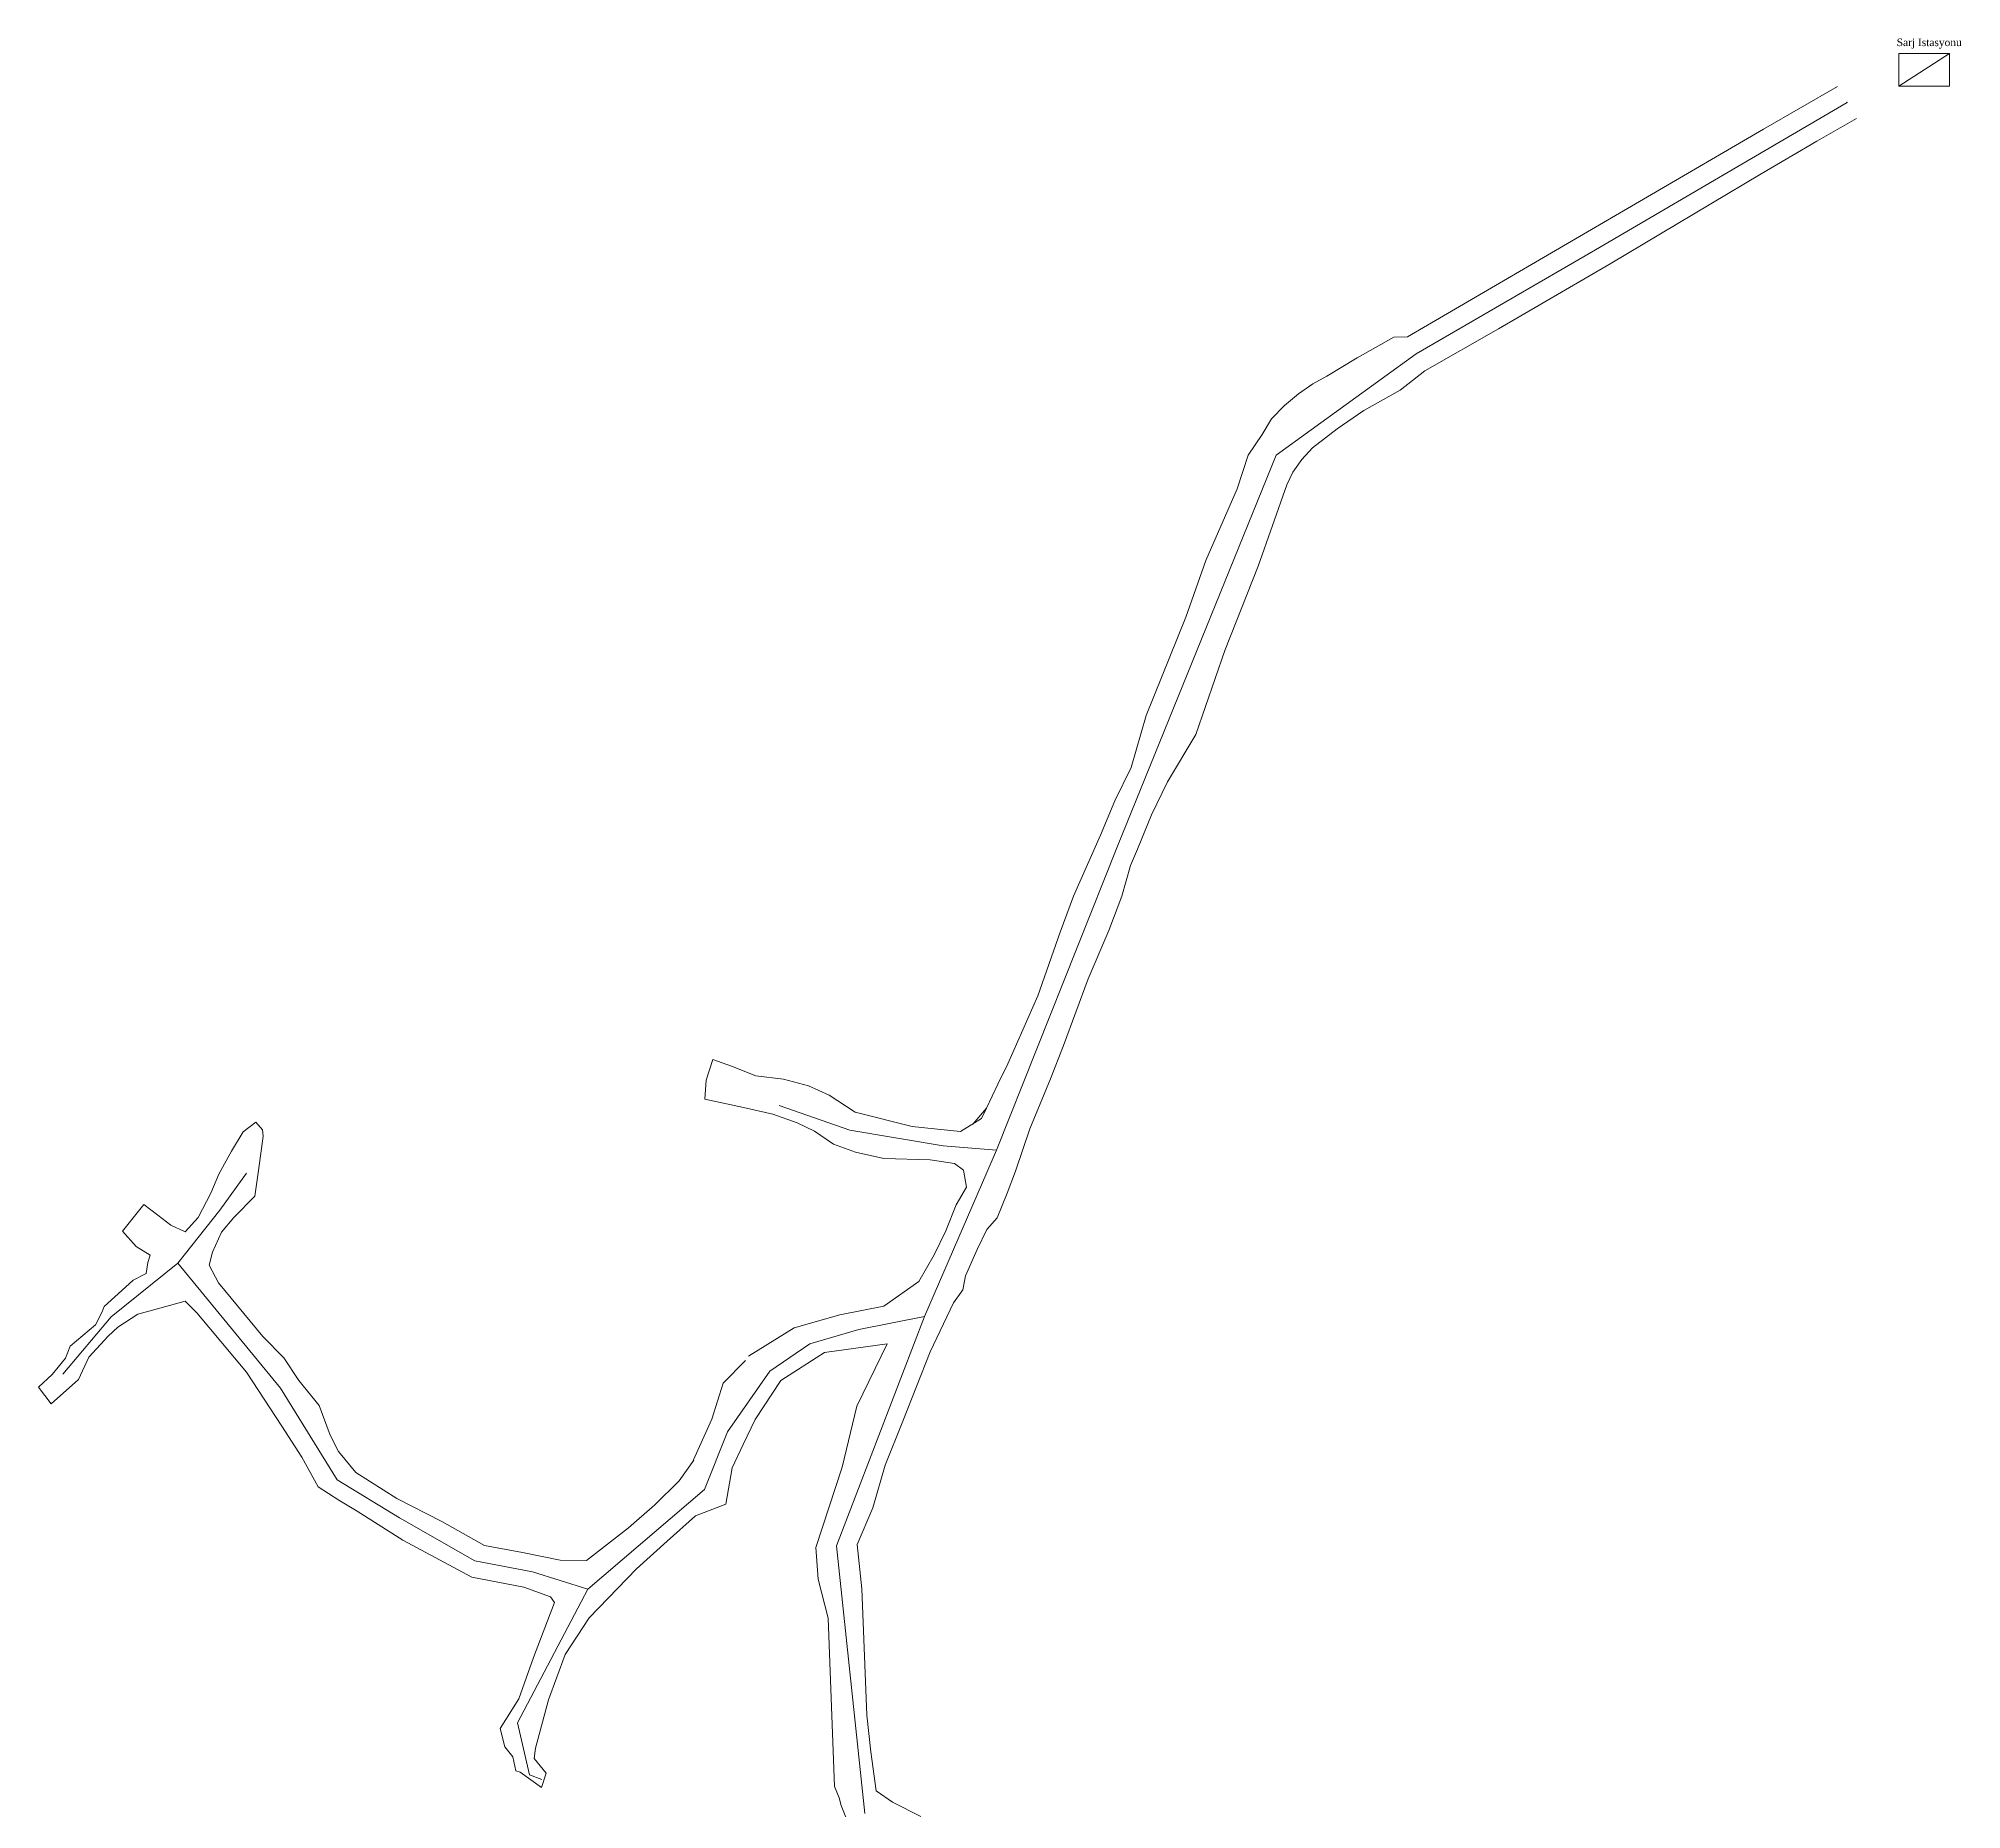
# Model space of a CAD drawing. Header units: millimetres. Extents: x 748204 to 748380, y 4188451 to 4188703.
# Drawn here: x 748204.4 to 748331.5, y 4188586.4 to 4188703.5 of the extents above; entities that cross this region are included whole.
import ezdxf

# ---------------------------------------------------------------- set-up
doc = ezdxf.new("R2010")
doc.units = ezdxf.units.MM
for name, color, linetype, lineweight in [('957_957', 4, 'Continuous', 0), ('GEOFENCE', 2, 'Continuous', 0), ('INIT_COORD', 1, 'Continuous', 0)]:
    doc.layers.add(name, color=color, linetype=linetype, lineweight=lineweight)
doc.styles.get("Standard").update_dxf_attribs({"font": 'TIMES.TTF'})

msp = doc.modelspace()

# ---------------------------------------------------------------- linework, layer by layer
at = {"layer": '957_957'}
for p, q in [((748327.3491097307, 4188702.479574438, 956.1390873820637), (748327.3491097307, 4188700.315901169, 956.1390873820637)), ((748330.7141160998, 4188702.479574438, 956.1390873820637), (748327.3491097307, 4188702.479574438, 956.1390873820637)), ((748330.7141160998, 4188700.315901169, 956.1390873820637), (748330.7141160998, 4188702.479574438, 956.1390873820637)), ((748327.3491097307, 4188700.315901169, 956.1390873820637), (748330.7141160998, 4188700.315901169, 956.1390873820637))]:
    msp.add_line(p, q, dxfattribs=at)
at = {"layer": '957_957', "lineweight": 0}
for p, q in [((748318.42, 4188697.483, 956.4140014648438), (748294.874, 4188683.74, 957.594970703125)), ((748321.936, 4188696.688, 956.2869873046875), (748324.566, 4188698.182, 956.2769775390625)), ((748318.249, 4188694.519, 956.4860229492188), (748321.936, 4188696.688, 956.2869873046875)), ((748308.276, 4188688.583, 956.9140014648438), (748318.249, 4188694.519, 956.4860229492188)), ((748300.9, 4188684.282, 957.2969970703125), (748308.276, 4188688.583, 956.9140014648438)), ((748293.972, 4188683.718, 957.656005859375), (748291.549, 4188682.357, 957.5150146484375)), ((748294.874, 4188683.74, 957.594970703125), (748293.972, 4188683.718, 957.656005859375)), ((748296.028, 4188681.497, 957.47998046875), (748300.9, 4188684.282, 957.2969970703125)), ((748291.549, 4188682.357, 957.5150146484375), (748289.548, 4188681.159, 957.4429931640625)), ((748289.548, 4188681.159, 957.4429931640625), (748288.614, 4188680.641, 957.5750122070312)), ((748294.382, 4188680.218, 957.5280151367188), (748296.028, 4188681.497, 957.47998046875)), ((748287.673, 4188679.99, 957.5809936523438), (748286.746, 4188679.215, 957.5850219726562)), ((748288.614, 4188680.641, 957.5750122070312), (748287.673, 4188679.99, 957.5809936523438)), ((748291.995, 4188678.87, 957.5280151367188), (748294.382, 4188680.218, 957.5280151367188)), ((748285.892, 4188678.33, 957.635986328125), (748285.259, 4188677.302, 957.6859741210938)), ((748286.746, 4188679.215, 957.5850219726562), (748285.892, 4188678.33, 957.635986328125)), ((748290.22, 4188677.669, 957.5339965820312), (748291.995, 4188678.87, 957.5280151367188)), ((748285.259, 4188677.302, 957.6859741210938), (748284.353, 4188675.937, 957.4739990234375)), ((748288.587, 4188676.414, 957.4849853515625), (748290.22, 4188677.669, 957.5339965820312)), ((748284.353, 4188675.937, 957.4739990234375), (748283.622, 4188673.702, 957.5130004882812)), ((748287.891, 4188675.649, 957.5120239257812), (748288.587, 4188676.414, 957.4849853515625)), ((748286.897, 4188673.968, 957.5499877929688), (748287.306, 4188674.801, 957.5040283203125)), ((748287.306, 4188674.801, 957.5040283203125), (748287.891, 4188675.649, 957.5120239257812)), ((748283.622, 4188673.702, 957.5130004882812), (748281.544, 4188668.97, 957.5859985351562)), ((748285.01, 4188668.578, 957.5859985351562), (748286.897, 4188673.968, 957.5499877929688)), ((748281.544, 4188668.97, 957.5859985351562), (748280.224, 4188665.217, 957.676025390625)), ((748282.799, 4188663.01, 957.676025390625), (748285.01, 4188668.578, 957.5859985351562)), ((748280.224, 4188665.217, 957.676025390625), (748277.606, 4188658.708, 957.7999877929688)), ((748280.874, 4188657.452, 957.7999877929688), (748282.799, 4188663.01, 957.676025390625)), ((748277.606, 4188658.708, 957.7999877929688), (748276.613, 4188655.269, 958.3400268554688)), ((748279.018, 4188654.323, 958.3889770507812), (748280.874, 4188657.452, 957.7999877929688)), ((748276.613, 4188655.269, 958.3400268554688), (748275.534, 4188653.065, 958.4110107421875)), ((748277.959, 4188652.144, 958.4559936523438), (748279.018, 4188654.323, 958.3889770507812)), ((748275.534, 4188653.065, 958.4110107421875), (748274.591, 4188650.811, 958.427001953125)), ((748277.033, 4188649.873, 958.4509887695312), (748277.959, 4188652.144, 958.4559936523438)), ((748274.591, 4188650.811, 958.427001953125), (748273.718, 4188648.872, 958.5499877929688)), ((748276.572, 4188648.795, 958.4669799804688), (748277.033, 4188649.873, 958.4509887695312)), ((748273.718, 4188648.872, 958.5499877929688), (748272.803, 4188646.767, 958.5159912109375)), ((748275.991, 4188646.765, 958.4550170898438), (748276.572, 4188648.795, 958.4669799804688)), ((748272.803, 4188646.767, 958.5159912109375), (748271.917, 4188644.39, 958.60498046875)), ((748275.126, 4188644.5, 958.5189819335938), (748275.991, 4188646.765, 958.4550170898438)), ((748271.917, 4188644.39, 958.60498046875), (748270.437, 4188640.189, 958.6500244140625)), ((748273.768, 4188641.307, 958.7169799804688), (748275.126, 4188644.5, 958.5189819335938)), ((748270.437, 4188640.189, 958.6500244140625), (748268.463, 4188635.697, 958.7990112304688)), ((748272.136, 4188636.898, 958.676025390625), (748273.768, 4188641.307, 958.7169799804688)), ((748271.279, 4188634.694, 958.6749877929688), (748272.136, 4188636.898, 958.676025390625)), ((748248.957, 4188635.965, 960.864013671875), (748248.507, 4188634.617, 960.6400146484375)), ((748250.187, 4188635.541, 960.6090087890625), (748248.957, 4188635.965, 960.864013671875)), ((748251.804, 4188634.888, 960.1680297851562), (748250.187, 4188635.541, 960.6090087890625)), ((748268.463, 4188635.697, 958.7990112304688), (748267.784, 4188634.344, 958.510009765625)), ((748248.507, 4188634.617, 960.6400146484375), (748248.432, 4188633.355, 960.3729858398438)), ((748253.629, 4188634.681, 959.85400390625), (748251.804, 4188634.888, 960.1680297851562)), ((748255.279, 4188634.231, 959.5800170898438), (748253.629, 4188634.681, 959.85400390625)), ((748256.634, 4188633.627, 959.4400024414062), (748255.279, 4188634.231, 959.5800170898438)), ((748267.784, 4188634.344, 958.510009765625), (748267.046, 4188632.746, 958.510009765625)), ((748269.914, 4188631.387, 958.510009765625), (748271.279, 4188634.694, 958.6749877929688)), ((748248.432, 4188633.355, 960.3729858398438), (748250.985, 4188632.806, 959.9080200195312)), ((748250.985, 4188632.806, 959.9080200195312), (748252.926, 4188632.361, 959.468994140625)), ((748258.368, 4188632.501, 959.2559814453125), (748256.634, 4188633.627, 959.4400024414062)), ((748262.132, 4188631.546, 959.0700073242188), (748258.368, 4188632.501, 959.2559814453125)), ((748267.046, 4188632.746, 958.510009765625), (748266.142, 4188631.71, 958.510009765625)), ((748267.046, 4188632.746, 958.510009765625), (748266.724, 4188632.078, 958.77197265625)), ((748217.89407, 4188631.190433, 958.239990234375), (748217.14, 4188629.907, 958.1480102539062)), ((748218.736, 4188631.837, 959.0130004882812), (748217.89407, 4188631.190433, 958.239990234375)), ((748219.192, 4188631.315, 958.4739990234375), (748218.736, 4188631.837, 959.0130004882812)), ((748219.224, 4188630.908, 958.3579711914062), (748219.192, 4188631.315, 958.4739990234375)), ((748252.926, 4188632.361, 959.468994140625), (748254.537, 4188631.793, 959.2329711914062)), ((748254.537, 4188631.793, 959.2329711914062), (748255.665, 4188631.239, 959.239013671875)), ((748255.665, 4188631.239, 959.239013671875), (748256.936, 4188630.385, 959.2150268554688)), ((748263.175, 4188631.43, 959.010009765625), (748262.132, 4188631.546, 959.0700073242188)), ((748265.316, 4188631.223, 958.677001953125), (748263.175, 4188631.43, 959.010009765625)), ((748266.724, 4188632.078, 958.77197265625), (748265.316, 4188631.223, 958.677001953125)), ((748268.971, 4188628.589, 958.510009765625), (748269.914, 4188631.387, 958.510009765625)), ((748217.14, 4188629.907, 958.1480102539062), (748216.919, 4188629.517, 959.1370239257812)), ((748218.929, 4188628.633, 958.1170043945312), (748219.224, 4188630.908, 958.3579711914062)), ((748256.936, 4188630.385, 959.2150268554688), (748258.389, 4188629.852, 959.1090087890625)), ((748216.919, 4188629.517, 959.1370239257812), (748216.297, 4188628.394, 958.7979736328125)), ((748218.672, 4188626.939, 958.3510131835938), (748218.929, 4188628.633, 958.1170043945312)), ((748258.389, 4188629.852, 959.1090087890625), (748260.252, 4188629.439, 959.10400390625)), ((748260.252, 4188629.439, 959.10400390625), (748263.321, 4188629.351, 958.9949951171875)), ((748263.321, 4188629.351, 958.9949951171875), (748264.928, 4188629.091, 958.947998046875)), ((748264.928, 4188629.091, 958.947998046875), (748265.534, 4188628.654, 958.7839965820312)), ((748265.534, 4188628.654, 958.7839965820312), (748265.712, 4188627.5395, 958.510009765625)), ((748216.297, 4188628.394, 958.7979736328125), (748215.768, 4188627.147, 958.219970703125)), ((748265.712, 4188627.5395, 958.510009765625), (748265.037, 4188626.36, 958.5809936523438)), ((748268.401, 4188627.146, 958.510009765625), (748268.971, 4188628.589, 958.510009765625)), ((748211.334, 4188626.389, 959.1920166015625), (748209.929, 4188624.622, 958.9730224609375)), ((748212.264, 4188625.679, 958.8489990234375), (748211.334, 4188626.389, 959.1920166015625)), ((748215.768, 4188627.147, 958.219970703125), (748214.938, 4188625.527, 957.9719848632812)), ((748217.292, 4188625.536, 958.2369995117188), (748218.672, 4188626.939, 958.3510131835938)), ((748265.037, 4188626.36, 958.5809936523438), (748264.347, 4188624.638, 958.5809936523438)), ((748267.761, 4188625.506, 958.5809936523438), (748268.401, 4188627.146, 958.510009765625)), ((748213.117, 4188625.02, 958.1110229492188), (748212.264, 4188625.679, 958.8489990234375)), ((748214.061, 4188624.589, 957.9390258789062), (748213.117, 4188625.02, 958.1110229492188)), ((748214.938, 4188625.527, 957.9719848632812), (748214.061, 4188624.589, 957.9390258789062)), ((748216.471, 4188624.569, 958.0689697265625), (748217.292, 4188625.536, 958.2369995117188)), ((748267.069, 4188624.733, 958.5809936523438), (748267.761, 4188625.506, 958.5809936523438)), ((748209.929, 4188624.622, 958.9730224609375), (748210.828, 4188623.619, 958.551025390625)), ((748210.828, 4188623.619, 958.551025390625), (748211.748, 4188623.047, 957.8880004882812)), ((748215.884, 4188623.231, 957.89599609375), (748216.471, 4188624.569, 958.0689697265625)), ((748264.347, 4188624.638, 958.5809936523438), (748263.581, 4188623.052, 958.5809936523438)), ((748266.437, 4188623.423, 958.5809936523438), (748267.069, 4188624.733, 958.5809936523438)), ((748211.613, 4188622.55, 957.9530029296875), (748211.495, 4188621.829, 957.906982421875)), ((748211.748, 4188623.047, 957.8880004882812), (748211.613, 4188622.55, 957.9530029296875)), ((748215.666, 4188622.385, 957.8079833984375), (748215.884, 4188623.231, 957.89599609375)), ((748216.266, 4188621.199, 957.7340087890625), (748215.666, 4188622.385, 957.8079833984375)), ((748263.581, 4188623.052, 958.5809936523438), (748262.571, 4188621.306, 958.5809936523438)), ((748265.661, 4188621.679, 958.5809936523438), (748266.437, 4188623.423, 958.5809936523438)), ((748210.643, 4188621.382, 958.0159912109375), (748210.121, 4188620.917, 958.1290283203125)), ((748211.495, 4188621.829, 957.906982421875), (748210.643, 4188621.382, 958.0159912109375)), ((748219.213, 4188617.651, 957.7940063476562), (748216.266, 4188621.199, 957.7340087890625)), ((748262.571, 4188621.306, 959.02099609375), (748260.259, 4188619.66, 959.1840209960938)), ((748265.473, 4188620.755, 958.5809936523438), (748265.661, 4188621.679, 958.5809936523438)), ((748210.121, 4188620.917, 958.1290283203125), (748208.721, 4188619.65, 958.2639770507812)), ((748212.401, 4188619.539, 957.9910278320312), (748214.062, 4188619.99, 957.7490234375)), ((748214.062, 4188619.99, 957.7490234375), (748214.836, 4188619.237, 957.802001953125)), ((748263.311, 4188616.646, 958.81201171875), (748264.858, 4188619.879, 958.5809936523438)), ((748264.858, 4188619.879, 958.5809936523438), (748265.473, 4188620.755, 958.5809936523438)), ((748208.581, 4188619.288, 958.3209838867188), (748208.15, 4188618.424, 958.614013671875)), ((748208.721, 4188619.65, 958.2639770507812), (748208.581, 4188619.288, 958.3209838867188)), ((748209.618, 4188618.284, 958.52001953125), (748210.94, 4188619.131, 958.1099853515625)), ((748210.94, 4188619.131, 958.1099853515625), (748212.401, 4188619.539, 957.9910278320312)), ((748214.836, 4188619.237, 957.802001953125), (748218.115, 4188615.293, 957.8049926757812)), ((748257.345, 4188619.089, 959.052978515625), (748254.326, 4188618.229, 959.072021484375)), ((748260.259, 4188619.66, 959.1840209960938), (748257.345, 4188619.089, 959.052978515625)), ((748208.15, 4188618.424, 958.614013671875), (748206.472, 4188617.029, 958.9639892578125)), ((748207.696, 4188616.296, 958.8309936523438), (748208.981, 4188617.688, 958.625)), ((748208.981, 4188617.688, 958.625), (748209.618, 4188618.284, 958.52001953125)), ((748220.586, 4188616.242, 957.7150268554688), (748219.213, 4188617.651, 957.7940063476562)), ((748254.326, 4188618.229, 959.072021484375), (748251.304, 4188616.355, 958.8939819335938)), ((748206.168, 4188616.24, 959.0709838867188), (748205.267, 4188615.14, 959.1309814453125)), ((748206.472, 4188617.029, 958.9639892578125), (748206.168, 4188616.24, 959.0709838867188)), ((748207.0237194, 4188614.819187, 958.8309936523438), (748207.696, 4188616.296, 958.8309936523438)), ((748221.593, 4188614.744, 957.5540161132812), (748220.586, 4188616.242, 957.7150268554688)), ((748251.1194897, 4188616.083023, 958.9199829101562), (748249.6275169, 4188614.586917, 958.7440185546875)), ((748253.459, 4188614.745, 958.802978515625), (748256.338, 4188616.608, 959.1179809570312)), ((748256.338, 4188616.608, 959.1179809570312), (748260.4769062, 4188617.183745, 959.1710205078125)), ((748260.4769062, 4188617.183745, 959.1599731445312), (748258.484, 4188613.059, 959.0360107421875)), ((748261.522, 4188612.06, 958.9520263671875), (748263.311, 4188616.646, 958.81201171875)), ((748205.267, 4188615.14, 959.1309814453125), (748204.3717641, 4188614.311623, 959.2739868164062)), ((748205.2113213, 4188613.204515, 959.344970703125), (748207.0237194, 4188614.819187, 958.8309936523438)), ((748218.115, 4188615.293, 957.8049926757812), (748220.46, 4188611.734, 957.5239868164062)), ((748222.924, 4188613.093, 957.6209716796875), (748221.593, 4188614.744, 957.5540161132812)), ((748251.755, 4188612.18, 959.6640014648438), (748253.459, 4188614.745, 958.802978515625)), ((748204.3717641, 4188614.311623, 959.2739868164062), (748205.2113213, 4188613.204515, 959.344970703125)), ((748249.6275169, 4188614.586917, 958.7440185546875), (748248.8981928, 4188612.205369, 958.6329956054688)), ((748223.662, 4188611.13, 957.4829711914062), (748222.924, 4188613.093, 957.6209716796875)), ((748248.8981928, 4188612.205369, 958.6329956054688), (748247.5636056, 4188609.272657, 958.2540283203125)), ((748250.948, 4188610.517, 958.47900390625), (748251.755, 4188612.18, 959.6640014648438)), ((748258.484, 4188613.059, 959.0360107421875), (748257.505, 4188609.027, 958.8790283203125)), ((748220.46, 4188611.734, 957.5239868164062), (748221.787, 4188609.679, 957.4429931640625)), ((748224.202, 4188610.058, 957.4329833984375), (748223.662, 4188611.13, 957.4829711914062)), ((748260.348, 4188609.165, 959.010009765625), (748261.522, 4188612.06, 958.9520263671875)), ((748221.787, 4188609.679, 957.4429931640625), (748222.871, 4188607.724, 957.2830200195312)), ((748225.361, 4188608.667, 957.2080078125), (748224.202, 4188610.058, 957.4329833984375)), ((748250.221, 4188608.986, 958.3510131835938), (748250.948, 4188610.517, 958.47900390625)), ((748228.057, 4188606.954, 957.0269775390625), (748225.361, 4188608.667, 957.2080078125)), ((748247.695, 4188609.476, 958.3049926757812), (748246.737, 4188608.124, 957.9210205078125)), ((748249.804, 4188606.58, 957.9210205078125), (748250.221, 4188608.986, 958.3510131835938)), ((748257.505, 4188609.027, 958.8790283203125), (748255.762, 4188603.714, 958.9520263671875)), ((748259.526, 4188606.335, 958.9149780273438), (748260.348, 4188609.165, 959.010009765625)), ((748222.871, 4188607.724, 957.2830200195312), (748224.226, 4188606.851, 957.1010131835938)), ((748246.737, 4188608.124, 957.9210205078125), (748245.13, 4188606.525, 957.7919921875)), ((748224.226, 4188606.851, 957.1010131835938), (748225.44, 4188606.111, 957.0819702148438)), ((748225.44, 4188606.111, 957.0819702148438), (748228.449, 4188604.207, 957.0050048828125)), ((748231.04, 4188605.429, 957.06298828125), (748228.057, 4188606.954, 957.0269775390625)), ((748245.13, 4188606.525, 957.7919921875), (748243.375, 4188605.018, 957.5050048828125)), ((748245.94, 4188604.128, 957.5050048828125), (748247.799, 4188605.812, 957.7919921875)), ((748247.799, 4188605.812, 957.7919921875), (748249.804, 4188606.58, 957.9210205078125)), ((748258.496, 4188603.915, 958.9749755859375), (748259.526, 4188606.335, 958.9149780273438)), ((748233.867, 4188603.846, 957.1840209960938), (748231.04, 4188605.429, 957.06298828125)), ((748243.375, 4188605.018, 957.5050048828125), (748240.607, 4188602.848, 957.177978515625)), ((748228.449, 4188604.207, 957.0050048828125), (748233.014, 4188601.753, 957.18701171875)), ((748236.38, 4188603.39, 957.177978515625), (748233.867, 4188603.846, 957.1840209960938)), ((748238.867, 4188602.868, 957.177978515625), (748236.38, 4188603.39, 957.177978515625)), ((748243.918, 4188602.296, 957.5050048828125), (748245.94, 4188604.128, 957.5050048828125)), ((748255.762, 4188603.714, 958.9520263671875), (748255.91, 4188601.615, 958.8350219726562)), ((748258.8061949, 4188600.985503, 958.8670043945312), (748258.496, 4188603.915, 958.9749755859375)), ((748240.607, 4188602.848, 957.177978515625), (748238.867, 4188602.868, 957.177978515625)), ((748240.779, 4188599.058, 957.5050048828125), (748243.918, 4188602.296, 957.5050048828125)), ((748233.014, 4188601.753, 957.18701171875), (748236.449, 4188601.086, 957.177978515625)), ((748236.449, 4188601.086, 957.177978515625), (748238.229, 4188600.452, 957.177978515625)), ((748255.91, 4188601.615, 958.8350219726562), (748256.57, 4188599.039, 958.7969970703125)), ((748259.138, 4188592.622, 958.7080078125), (748258.8061949, 4188600.985503, 958.8670043945312)), ((748238.490877, 4188600.067631, 957.5050048828125), (748237.1, 4188596.433, 957.3270263671875)), ((748238.229, 4188600.452, 957.177978515625), (748238.490877, 4188600.067631, 957.5050048828125)), ((748239.202, 4188596.635, 957.3619995117188), (748240.779, 4188599.058, 957.5050048828125)), ((748256.57, 4188599.039, 958.7969970703125), (748257.003, 4188587.906, 958.5659790039062)), ((748237.1, 4188596.433, 957.3270263671875), (748236.131, 4188593.709, 956.9840087890625)), ((748238.085, 4188593.646, 957.1619873046875), (748239.202, 4188596.635, 957.3619995117188)), ((748236.131, 4188593.709, 956.9840087890625), (748234.902, 4188591.751, 957.7139892578125)), ((748237.229, 4188590.444, 958.552001953125), (748238.085, 4188593.646, 957.1619873046875)), ((748259.409, 4188590.204, 958.656982421875), (748259.138, 4188592.622, 958.7080078125)), ((748234.902, 4188591.751, 957.7139892578125), (748235.203, 4188590.529, 958.1799926757812)), ((748235.203, 4188590.529, 958.1799926757812), (748235.724, 4188589.866, 958.708984375)), ((748235.724, 4188589.866, 958.708984375), (748235.932, 4188588.951, 959.2559814453125)), ((748237.151, 4188589.761, 959.1710205078125), (748237.229, 4188590.444, 958.552001953125)), ((748237.9274677, 4188588.783518, 960.1929931640625), (748237.151, 4188589.761, 959.1710205078125)), ((748259.755, 4188587.626, 958.406005859375), (748259.409, 4188590.204, 958.656982421875)), ((748235.932, 4188588.951, 959.2559814453125), (748236.207, 4188588.855, 959.4329833984375)), ((748236.207, 4188588.855, 959.4329833984375), (748237.622, 4188587.851, 960.801025390625)), ((748237.622, 4188587.851, 960.801025390625), (748237.9274677, 4188588.783518, 960.1929931640625)), ((748257.003, 4188587.906, 958.5999755859375), (748257.303, 4188587.157, 958.5479736328125)), ((748257.303, 4188587.157, 958.5479736328125), (748257.447, 4188586.66, 958.60498046875)), ((748260.835, 4188586.866, 958.3519897460938), (748259.755, 4188587.626, 958.406005859375)), ((748262.708, 4188585.932, 958.0709838867188), (748260.835, 4188586.866, 958.3519897460938)), ((748257.447, 4188586.66, 958.60498046875), (748258.244, 4188584.611, 958.22998046875))]:
    msp.add_line(p, q, dxfattribs=at)
at = {"layer": '957_957', "lineweight": 0, "extrusion": (0.5005610700712373, -0.8657012274041995, 0), "elevation": -3251581.483188764}
msp.add_lwpolyline([(2744524.710647607, 956.234008789063), (2744519.06897835, 956.4140014648442)], dxfattribs=at)
at = {"layer": 'GEOFENCE'}
for p, q in [((748330.7141160998, 4188702.479574438, 956.1390873820637), (748327.3491097307, 4188700.315901169, 956.1390873820637)), ((748323.935, 4188699.2445, 956.2554931640625), (748307.3046157644, 4188689.503871396, 956.9659762603517)), ((748307.3046157644, 4188689.503871396, 956.9659762603517), (748295.451, 4188682.6185, 957.5374755859375)), ((748295.451, 4188682.6185, 957.5374755859375), (748286.20225, 4188675.92225, 957.5440063476562)), ((748286.20225, 4188675.92225, 957.5440063476562), (748275.69675, 4188650.0725, 958.4429931640625)), ((748275.69675, 4188650.0725, 958.4429931640625), (748267.7050000001, 4188629.97275, 958.6409912109375)), ((748258.0152499999, 4188631.30975, 959.2089996337891), (748253.3397719065, 4188632.936019285, 959.9126705882098)), ((748264.1849999999, 4188630.27375, 958.9075012207031), (748258.0152499999, 4188631.30975, 959.2089996337891)), ((748267.7050000001, 4188629.97275, 958.6409912109375), (748262.941, 4188618.976, 958.6965026855469)), ((748267.7050000001, 4188629.97275, 958.6409912109375), (748264.1849999999, 4188630.27375, 958.9075012207031)), ((748216.3651364545, 4188626.01971814, 958.1792274871805), (748218.1225190391, 4188628.450804421, 958.2169891687281)), ((748213.5895, 4188622.505, 957.9300231933594), (748216.3651364545, 4188626.01971814, 958.1792274871805)), ((748213.5895, 4188622.505, 957.9300231933594), (748209.1695000001, 4188618.967, 958.3919982910156)), ((748220.364182197, 4188614.241907467, 957.6214155249318), (748213.5895, 4188622.505, 957.9300231933594)), ((748209.1695000001, 4188618.967, 958.3919982910156), (748205.981333366, 4188615.1736921, 959.0601365156274)), ((748262.941, 4188618.976, 958.6965026855469), (748257.129, 4188603.8145, 958.9635009765625)), ((748262.941, 4188618.976, 958.6965026855469), (748258.6047265499, 4188618.13518625, 959.1315002441406)), ((748258.6047265499, 4188618.13518625, 959.1315002441406), (748255.3670000001, 4188617.16775, 959.0114898681641)), ((748255.3670000001, 4188617.16775, 959.0114898681641), (748252.711, 4188615.37725, 959.1082458496094)), ((748252.711, 4188615.37725, 959.1082458496094), (748249.9230964, 4188611.3611845, 958.5559997558594)), ((748224.116, 4188608.1955, 957.2455139160156), (748220.364182197, 4188614.241907467, 957.6214155249318)), ((748249.9230964, 4188611.3611845, 958.5559997558594), (748248.411346833, 4188607.550773401, 957.9774727664707)), ((748228.2465, 4188605.67525, 957.0442352294922), (748224.116, 4188608.1955, 957.2455139160156)), ((748248.411346833, 4188607.550773401, 957.9774727664707), (748240.693, 4188600.953, 957.3414916992188)), ((748233.2114341992, 4188602.841065462, 957.1860671435848), (748228.2465, 4188605.67525, 957.0442352294922)), ((748257.129, 4188603.8145, 958.9635009765625), (748258.9994999999, 4188586.1185, 958.3179931640625)), ((748237.03625, 4188602.1075, 957.177978515625), (748233.2114341992, 4188602.841065462, 957.1860671435848)), ((748240.693, 4188600.953, 957.3414916992188), (748237.03625, 4188602.1075, 957.177978515625)), ((748240.693, 4188600.953, 957.3414916992188), (748236.0448446635, 4188592.12743147, 958.0514157044831)), ((748236.0448446635, 4188592.12743147, 958.0514157044831), (748236.8372991008, 4188588.688063204, 959.9336382982576)), ((748236.8372991008, 4188588.688063204, 959.9336382982576), (748237.6490399893, 4188588.36697746, 960.4214709281957))]:
    msp.add_line(p, q, dxfattribs=at)
at = {"layer": 'INIT_COORD'}
msp.add_point((748323.935, 4188699.2445, 956.2554931640625), dxfattribs=at)

# ---------------------------------------------------------------- texts
at = {"layer": '957_957', "insert": (748327.2163661789, 4188703.469212874, 956.1390873822384), "char_height": 0.5, "width": 5.93867127224803, "attachment_point": 1}
msp.add_mtext('{Sarj Istasyonu}', dxfattribs=at)

doc.saveas('drawing.dxf')
